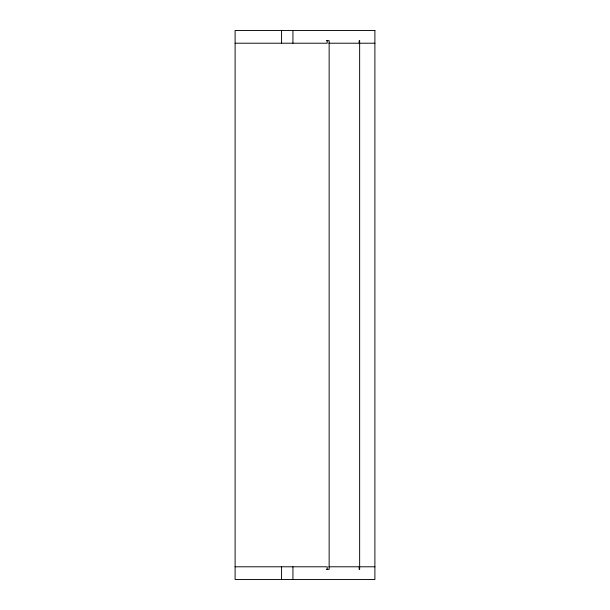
<?xml version="1.0" encoding="UTF-8"?>
<svg xmlns="http://www.w3.org/2000/svg" width="610" height="610" viewBox="0 0 610 610"><rect width="100%" height="100%" fill="white"/><g stroke="black" fill="none" stroke-linecap="round" stroke-linejoin="round"><path stroke-width="0.91" d="M326.297 40.664L329.148 40.664L329.148 569.336L326.297 569.336M235.102 43.211L327.189 43.211L327.189 40.664M328.866 43.211L374.898 43.211M235.102 566.789L327.189 566.789L327.189 569.336M328.866 566.789L374.898 566.789M359.648 40.664L359.648 569.336M359.168 40.664L359.168 43.211M359.168 566.789L359.168 569.336M292.93 30.5L292.93 43.211M292.93 566.789L292.93 579.5M281.568 30.5L281.568 43.211M281.568 566.789L281.568 579.5M374.898 30.5L235.102 30.5L235.102 579.5L374.898 579.5L374.898 30.5"/></g></svg>
